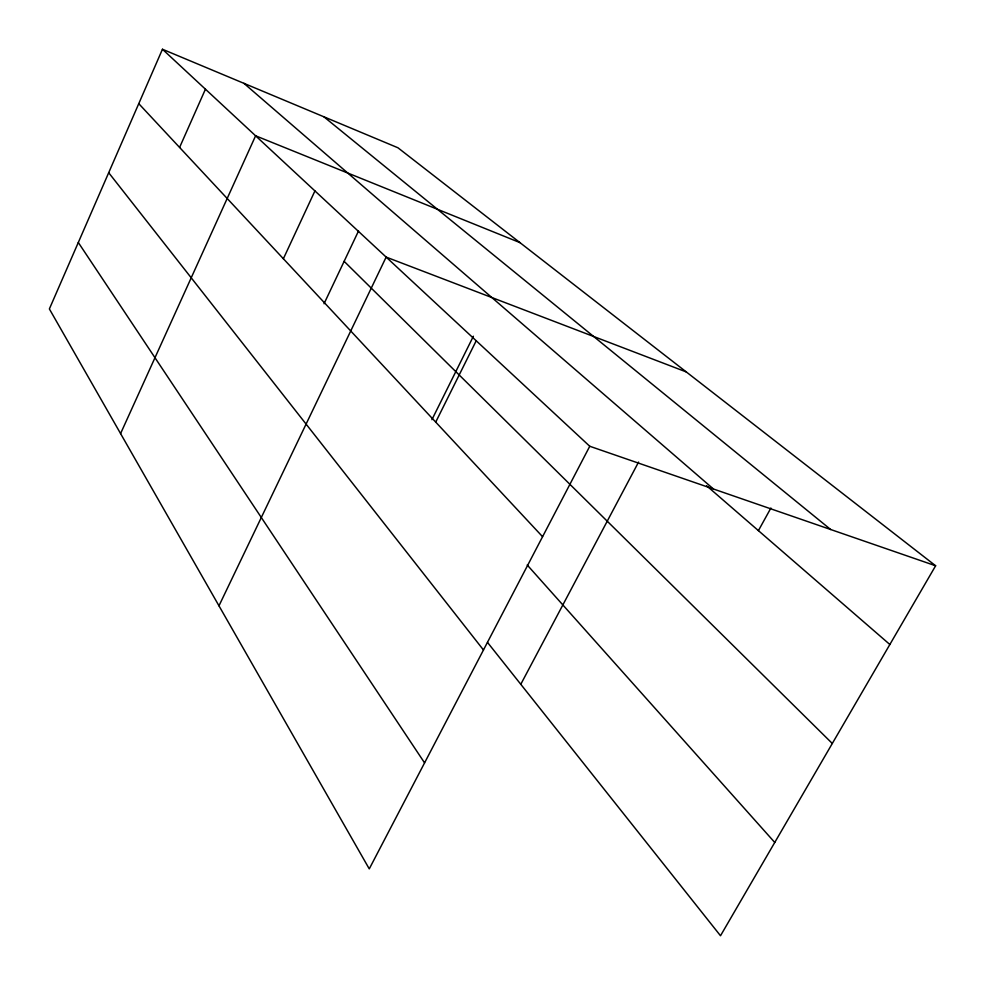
<?xml version="1.0" encoding="UTF-8"?>
<svg xmlns="http://www.w3.org/2000/svg" width="985" height="985" viewBox="0 0 985 985"><rect width="100%" height="100%" fill="white"/><g stroke="black" fill="none" stroke-linecap="round" stroke-linejoin="round"><path stroke-width="1.48" d="M162.451 49.25L49.373 308.945L369.264 868.881L589.756 446.267L162.451 49.25L397.94 147.775L935.627 565.772L720.503 935.75L487.513 642.405M179.59 147.442L205.434 89.192M120.576 433.585L255.607 135.795L519.945 242.618M283.372 258.747L314.929 190.918M324.04 303.737L358.54 230.946M218.978 605.812L386.145 257.097L686.311 371.948M431.91 419.684L473.391 336.242M435.715 422.109L476.211 340.773M520.794 684.292L638.563 462.076M758.413 530.632L770.898 508.026M589.756 446.267L935.627 565.772M323.893 116.796L830.675 529.511M243.923 83.331L713.472 489.016M706.614 485.753L889.849 644.498M344.134 261.333L832.3 743.478M138.762 103.659L542.575 536.702M527.209 564.984L774.752 842.458M108.695 172.707L483.475 650.001M78.308 242.495L424.572 762.87"/></g></svg>
